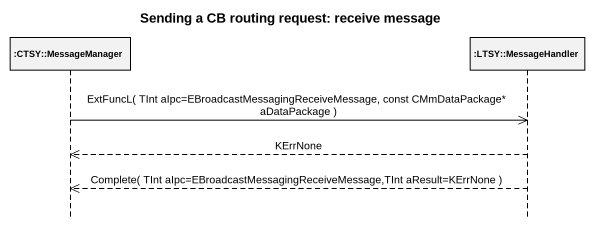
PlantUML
@startuml
title Sending a CB routing request: receive message
hide footbox
participant ":CTSY::MessageManager" as CTSY_MessageManager
participant ":LTSY::MessageHandler" as LTSY_MessageHandler

CTSY_MessageManager ->> LTSY_MessageHandler : ExtFuncL( TInt aIpc=EBroadcastMessagingReceiveMessage, const CMmDataPackage* aDataPackage )
LTSY_MessageHandler -->> CTSY_MessageManager : KErrNone
LTSY_MessageHandler -->> CTSY_MessageManager : Complete( TInt aIpc=EBroadcastMessagingReceiveMessage,TInt aResult=KErrNone )
@enduml
